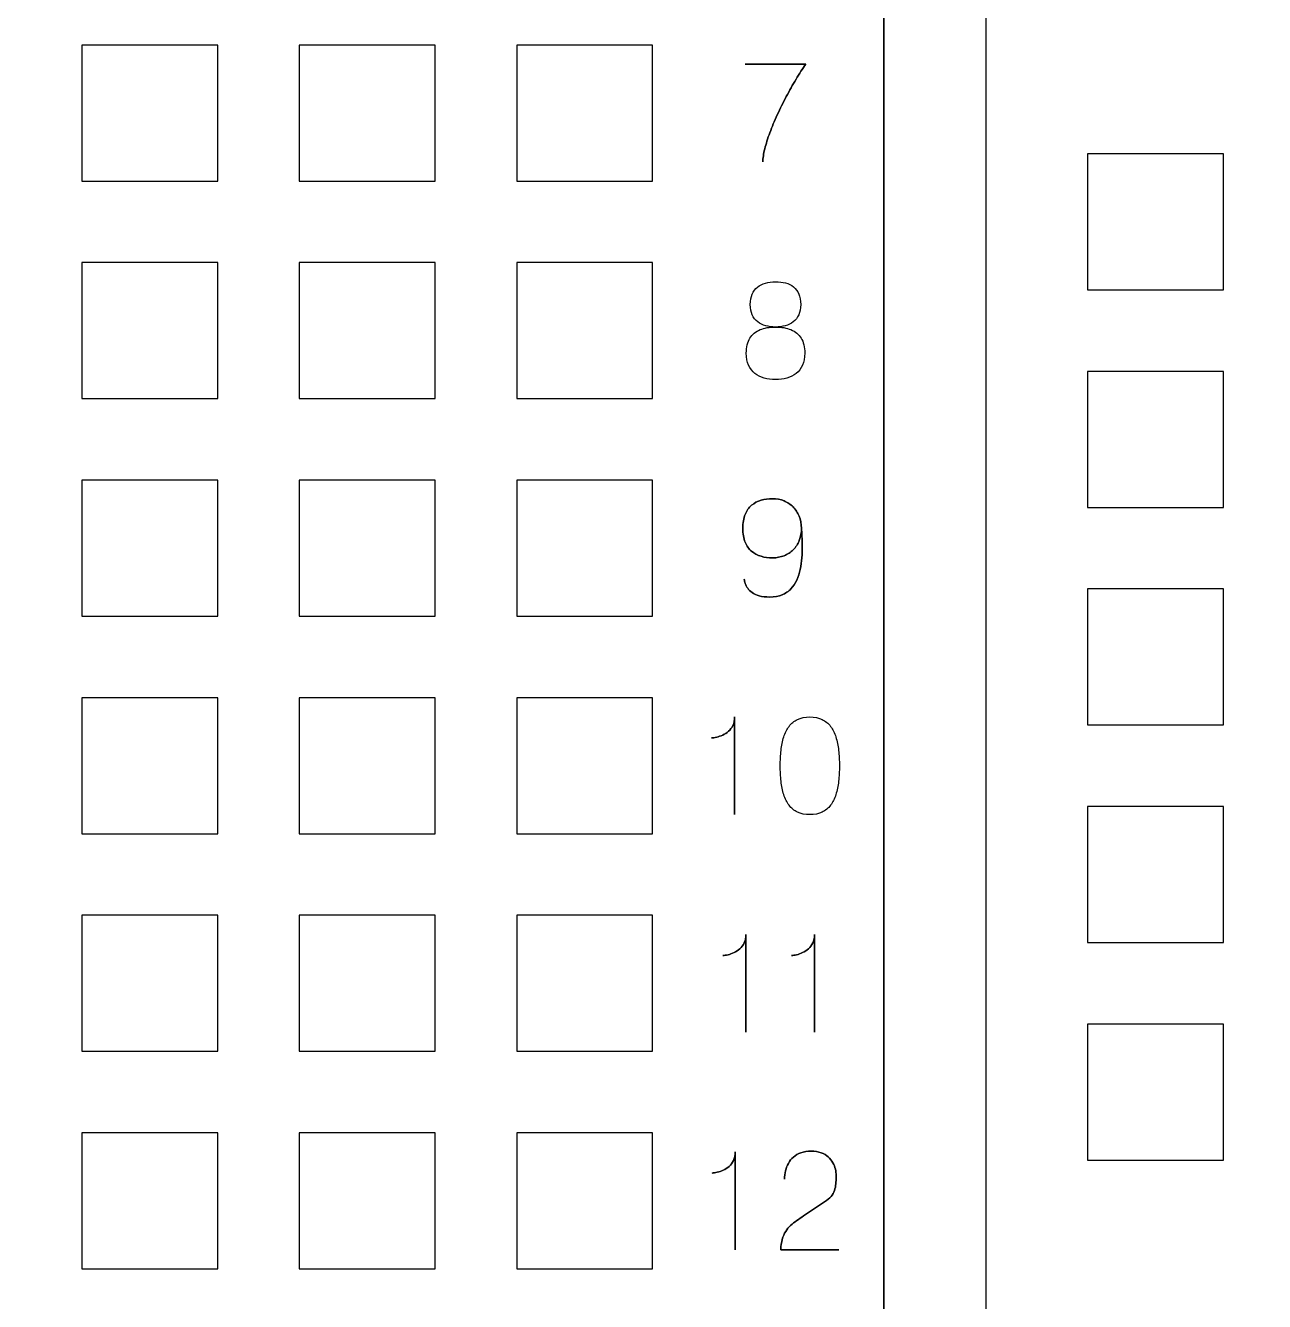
# Model space of a CAD drawing. Extents: x -1020 to 856, y -646 to 1108.
# Drawn here: x 375.44 to 389.91, y 727.91 to 742.81 of the extents above; entities that cross this region are included whole.
import ezdxf

# ---------------------------------------------------------------- set-up
doc = ezdxf.new("R2010")
doc.units = 0
doc.header["$MEASUREMENT"] = 0
doc.layers.add('LAYER_1', color=7, linetype='CONTINUOUS')

msp = doc.modelspace()

# ---------------------------------------------------------------- linework, layer by layer
at = {"layer": 'LAYER_1', "color": 250}
for points, knots in [([(581.5, 670), (581.5, 670), (581.5, 793), (581.5, 793), (581.5, 793), (581.5, 795.761), (579.261, 798), (576.5, 798), (576.5, 798), (576.5, 798), (333.5, 798), (333.5, 798), (333.5, 798), (330.739, 798), (328.5, 795.761), (328.5, 793), (328.5, 793), (328.5, 793), (328.5, 670), (328.5, 670), (328.5, 670), (328.5, 667.239), (330.739, 665), (333.5, 665), (333.5, 665), (333.5, 665), (576.5, 665), (576.5, 665), (576.5, 665), (579.261, 665), (581.5, 667.239), (581.5, 670)], [0, 0, 0, 0, 0.125, 0.125, 0.125, 0.125, 0.25, 0.25, 0.25, 0.25, 0.375, 0.375, 0.375, 0.375, 0.5, 0.5, 0.5, 0.5, 0.625, 0.625, 0.625, 0.625, 0.75, 0.75, 0.75, 0.75, 0.875, 0.875, 0.875, 0.875, 1, 1, 1, 1]), ([(350.5368, 762.11), (350.5368, 762.11), (385.4618, 762.11), (385.4618, 762.11), (385.4618, 762.11), (385.4618, 762.11), (385.4618, 678.29), (385.4618, 678.29), (385.4618, 678.29), (385.4618, 678.29), (350.5368, 678.29), (350.5368, 678.29), (350.5368, 678.29), (350.5368, 678.29), (350.5368, 762.11), (350.5368, 762.11)], [0, 0, 0, 0, 0.25, 0.25, 0.25, 0.25, 0.5, 0.5, 0.5, 0.5, 0.75, 0.75, 0.75, 0.75, 1, 1, 1, 1]), ([(385.4614, 762.11), (385.4614, 762.11), (394.3514, 762.11), (394.3514, 762.11), (394.3514, 762.11), (394.3514, 762.11), (394.3514, 678.29), (394.3514, 678.29), (394.3514, 678.29), (394.3514, 678.29), (385.4614, 678.29), (385.4614, 678.29), (385.4614, 678.29), (385.4614, 678.29), (385.4614, 762.11), (385.4614, 762.11)], [0, 0, 0, 0, 0.25, 0.25, 0.25, 0.25, 0.5, 0.5, 0.5, 0.5, 0.75, 0.75, 0.75, 0.75, 1, 1, 1, 1]), ([(376.0956, 742.5797), (376.0956, 742.5797), (377.6831, 742.5797), (377.6831, 742.5797), (377.6831, 742.5797), (377.6831, 742.5797), (377.6831, 740.9922), (377.6831, 740.9922), (377.6831, 740.9922), (377.6831, 740.9922), (376.0956, 740.9922), (376.0956, 740.9922), (376.0956, 740.9922), (376.0956, 740.9922), (376.0956, 742.5797), (376.0956, 742.5797)], [0, 0, 0, 0, 0.25, 0.25, 0.25, 0.25, 0.5, 0.5, 0.5, 0.5, 0.75, 0.75, 0.75, 0.75, 1, 1, 1, 1]), ([(378.6356, 742.5797), (378.6356, 742.5797), (380.2231, 742.5797), (380.2231, 742.5797), (380.2231, 742.5797), (380.2231, 742.5797), (380.2231, 740.9922), (380.2231, 740.9922), (380.2231, 740.9922), (380.2231, 740.9922), (378.6356, 740.9922), (378.6356, 740.9922), (378.6356, 740.9922), (378.6356, 740.9922), (378.6356, 742.5797), (378.6356, 742.5797)], [0, 0, 0, 0, 0.25, 0.25, 0.25, 0.25, 0.5, 0.5, 0.5, 0.5, 0.75, 0.75, 0.75, 0.75, 1, 1, 1, 1]), ([(381.1756, 742.5797), (381.1756, 742.5797), (382.7631, 742.5797), (382.7631, 742.5797), (382.7631, 742.5797), (382.7631, 742.5797), (382.7631, 740.9922), (382.7631, 740.9922), (382.7631, 740.9922), (382.7631, 740.9922), (381.1756, 740.9922), (381.1756, 740.9922), (381.1756, 740.9922), (381.1756, 740.9922), (381.1756, 742.5797), (381.1756, 742.5797)], [0, 0, 0, 0, 0.25, 0.25, 0.25, 0.25, 0.5, 0.5, 0.5, 0.5, 0.75, 0.75, 0.75, 0.75, 1, 1, 1, 1]), ([(384.0495, 741.2146), (384.0503, 741.2587), (384.058, 741.3097), (384.0725, 741.3678), (384.0725, 741.3678), (384.087, 741.4261), (384.1068, 741.489), (384.1319, 741.5563), (384.1319, 741.5563), (384.157, 741.6237), (384.1861, 741.6929), (384.2188, 741.7645), (384.2188, 741.7645), (384.2513, 741.836), (384.2864, 741.9068), (384.3237, 741.9773), (384.3237, 741.9773), (384.3609, 742.0478), (384.3989, 742.1154), (384.4378, 742.1801), (384.4378, 742.1801), (384.4765, 742.2446), (384.5145, 742.3035), (384.5518, 742.3571), (384.5518, 742.3571), (384.5518, 742.3571), (383.8436, 742.3571), (383.8436, 742.3571), (383.8436, 742.3571), (383.8436, 742.3571), (384.5518, 742.3571), (384.5518, 742.3571), (384.5518, 742.3571), (384.5145, 742.3035), (384.4765, 742.2446), (384.4378, 742.1801), (384.4378, 742.1801), (384.3989, 742.1154), (384.3609, 742.0478), (384.3237, 741.9773), (384.3237, 741.9773), (384.2864, 741.9068), (384.2513, 741.836), (384.2188, 741.7645), (384.2188, 741.7645), (384.1861, 741.6929), (384.157, 741.6237), (384.1319, 741.5563), (384.1319, 741.5563), (384.1068, 741.489), (384.087, 741.4261), (384.0725, 741.3678), (384.0725, 741.3678), (384.058, 741.3097), (384.0503, 741.2587), (384.0495, 741.2146)], [0, 0, 0, 0, 0.0714286, 0.0714286, 0.0714286, 0.0714286, 0.1428571, 0.1428571, 0.1428571, 0.1428571, 0.2142857, 0.2142857, 0.2142857, 0.2142857, 0.2857143, 0.2857143, 0.2857143, 0.2857143, 0.3571429, 0.3571429, 0.3571429, 0.3571429, 0.4285714, 0.4285714, 0.4285714, 0.4285714, 0.5, 0.5, 0.5, 0.5, 0.5714286, 0.5714286, 0.5714286, 0.5714286, 0.6428571, 0.6428571, 0.6428571, 0.6428571, 0.7142857, 0.7142857, 0.7142857, 0.7142857, 0.7857143, 0.7857143, 0.7857143, 0.7857143, 0.8571429, 0.8571429, 0.8571429, 0.8571429, 0.9285714, 0.9285714, 0.9285714, 0.9285714, 1, 1, 1, 1]), ([(387.8427, 741.3097), (387.8427, 741.3097), (389.4302, 741.3097), (389.4302, 741.3097), (389.4302, 741.3097), (389.4302, 741.3097), (389.4302, 739.7222), (389.4302, 739.7222), (389.4302, 739.7222), (389.4302, 739.7222), (387.8427, 739.7222), (387.8427, 739.7222), (387.8427, 739.7222), (387.8427, 739.7222), (387.8427, 741.3097), (387.8427, 741.3097)], [0, 0, 0, 0, 0.25, 0.25, 0.25, 0.25, 0.5, 0.5, 0.5, 0.5, 0.75, 0.75, 0.75, 0.75, 1, 1, 1, 1]), ([(376.0956, 740.0397), (376.0956, 740.0397), (377.6831, 740.0397), (377.6831, 740.0397), (377.6831, 740.0397), (377.6831, 740.0397), (377.6831, 738.4522), (377.6831, 738.4522), (377.6831, 738.4522), (377.6831, 738.4522), (376.0956, 738.4522), (376.0956, 738.4522), (376.0956, 738.4522), (376.0956, 738.4522), (376.0956, 740.0397), (376.0956, 740.0397)], [0, 0, 0, 0, 0.25, 0.25, 0.25, 0.25, 0.5, 0.5, 0.5, 0.5, 0.75, 0.75, 0.75, 0.75, 1, 1, 1, 1]), ([(378.6356, 740.0397), (378.6356, 740.0397), (380.2231, 740.0397), (380.2231, 740.0397), (380.2231, 740.0397), (380.2231, 740.0397), (380.2231, 738.4522), (380.2231, 738.4522), (380.2231, 738.4522), (380.2231, 738.4522), (378.6356, 738.4522), (378.6356, 738.4522), (378.6356, 738.4522), (378.6356, 738.4522), (378.6356, 740.0397), (378.6356, 740.0397)], [0, 0, 0, 0, 0.25, 0.25, 0.25, 0.25, 0.5, 0.5, 0.5, 0.5, 0.75, 0.75, 0.75, 0.75, 1, 1, 1, 1]), ([(381.1756, 740.0397), (381.1756, 740.0397), (382.7631, 740.0397), (382.7631, 740.0397), (382.7631, 740.0397), (382.7631, 740.0397), (382.7631, 738.4522), (382.7631, 738.4522), (382.7631, 738.4522), (382.7631, 738.4522), (381.1756, 738.4522), (381.1756, 738.4522), (381.1756, 738.4522), (381.1756, 738.4522), (381.1756, 740.0397), (381.1756, 740.0397)], [0, 0, 0, 0, 0.25, 0.25, 0.25, 0.25, 0.5, 0.5, 0.5, 0.5, 0.75, 0.75, 0.75, 0.75, 1, 1, 1, 1]), ([(384.1977, 739.2878), (384.2384, 739.2878), (384.2764, 739.2926), (384.3121, 739.3021), (384.3121, 739.3021), (384.3475, 739.3119), (384.3786, 739.3272), (384.4058, 739.3481), (384.4058, 739.3481), (384.4328, 739.3689), (384.4539, 739.3961), (384.4691, 739.4297), (384.4691, 739.4297), (384.4844, 739.4629), (384.4921, 739.5033), (384.4924, 739.5509), (384.4924, 739.5509), (384.4921, 739.5984), (384.4847, 739.6391), (384.4702, 739.6729), (384.4702, 739.6729), (384.4558, 739.7067), (384.4352, 739.7344), (384.4087, 739.7558), (384.4087, 739.7558), (384.3823, 739.777), (384.3512, 739.7925), (384.3153, 739.8023), (384.3153, 739.8023), (384.2796, 739.8121), (384.2402, 739.8163), (384.1977, 739.8155), (384.1977, 739.8155), (384.1552, 739.815), (384.1159, 739.8094), (384.0802, 739.7997), (384.0802, 739.7997), (384.0443, 739.7896), (384.0131, 739.7743), (383.9867, 739.7534), (383.9867, 739.7534), (383.9603, 739.7326), (383.9398, 739.7054), (383.9253, 739.6721), (383.9253, 739.6721), (383.9107, 739.6386), (383.9034, 739.5984), (383.9031, 739.5509), (383.9031, 739.5509), (383.9034, 739.5033), (383.911, 739.4629), (383.9263, 739.4297), (383.9263, 739.4297), (383.9416, 739.3961), (383.9627, 739.3689), (383.9899, 739.3481), (383.9899, 739.3481), (384.0168, 739.3272), (384.048, 739.3119), (384.0834, 739.3021), (384.0834, 739.3021), (384.119, 739.2926), (384.1571, 739.2878), (384.1977, 739.2878)], [0, 0, 0, 0, 0.0625, 0.0625, 0.0625, 0.0625, 0.125, 0.125, 0.125, 0.125, 0.1875, 0.1875, 0.1875, 0.1875, 0.25, 0.25, 0.25, 0.25, 0.3125, 0.3125, 0.3125, 0.3125, 0.375, 0.375, 0.375, 0.375, 0.4375, 0.4375, 0.4375, 0.4375, 0.5, 0.5, 0.5, 0.5, 0.5625, 0.5625, 0.5625, 0.5625, 0.625, 0.625, 0.625, 0.625, 0.6875, 0.6875, 0.6875, 0.6875, 0.75, 0.75, 0.75, 0.75, 0.8125, 0.8125, 0.8125, 0.8125, 0.875, 0.875, 0.875, 0.875, 0.9375, 0.9375, 0.9375, 0.9375, 1, 1, 1, 1]), ([(384.1977, 739.2878), (384.2384, 739.2878), (384.2764, 739.2926), (384.3121, 739.3021), (384.3121, 739.3021), (384.3475, 739.3119), (384.3786, 739.3272), (384.4058, 739.3481), (384.4058, 739.3481), (384.4328, 739.3689), (384.4539, 739.3961), (384.4691, 739.4297), (384.4691, 739.4297), (384.4844, 739.4629), (384.4921, 739.5033), (384.4924, 739.5509), (384.4924, 739.5509), (384.4921, 739.5984), (384.4847, 739.6391), (384.4702, 739.6729), (384.4702, 739.6729), (384.4558, 739.7067), (384.4352, 739.7344), (384.4087, 739.7558), (384.4087, 739.7558), (384.3823, 739.777), (384.3512, 739.7925), (384.3153, 739.8023), (384.3153, 739.8023), (384.2796, 739.8121), (384.2402, 739.8163), (384.1977, 739.8155), (384.1977, 739.8155), (384.1552, 739.815), (384.1159, 739.8094), (384.0802, 739.7997), (384.0802, 739.7997), (384.0443, 739.7896), (384.0131, 739.7743), (383.9867, 739.7534), (383.9867, 739.7534), (383.9603, 739.7326), (383.9398, 739.7054), (383.9253, 739.6721), (383.9253, 739.6721), (383.9107, 739.6386), (383.9034, 739.5984), (383.9031, 739.5509), (383.9031, 739.5509), (383.9034, 739.5033), (383.911, 739.4629), (383.9263, 739.4297), (383.9263, 739.4297), (383.9416, 739.3961), (383.9627, 739.3689), (383.9899, 739.3481), (383.9899, 739.3481), (384.0168, 739.3272), (384.048, 739.3119), (384.0834, 739.3021), (384.0834, 739.3021), (384.119, 739.2926), (384.1571, 739.2878), (384.1977, 739.2878)], [0, 0, 0, 0, 0.0625, 0.0625, 0.0625, 0.0625, 0.125, 0.125, 0.125, 0.125, 0.1875, 0.1875, 0.1875, 0.1875, 0.25, 0.25, 0.25, 0.25, 0.3125, 0.3125, 0.3125, 0.3125, 0.375, 0.375, 0.375, 0.375, 0.4375, 0.4375, 0.4375, 0.4375, 0.5, 0.5, 0.5, 0.5, 0.5625, 0.5625, 0.5625, 0.5625, 0.625, 0.625, 0.625, 0.625, 0.6875, 0.6875, 0.6875, 0.6875, 0.75, 0.75, 0.75, 0.75, 0.8125, 0.8125, 0.8125, 0.8125, 0.875, 0.875, 0.875, 0.875, 0.9375, 0.9375, 0.9375, 0.9375, 1, 1, 1, 1]), ([(384.1977, 738.6746), (384.2453, 738.6746), (384.2896, 738.6801), (384.3308, 738.6918), (384.3308, 738.6918), (384.372, 738.7034), (384.4082, 738.7216), (384.4396, 738.7464), (384.4396, 738.7464), (384.4707, 738.771), (384.4953, 738.8027), (384.513, 738.8418), (384.513, 738.8418), (384.5307, 738.8806), (384.5396, 738.9273), (384.5399, 738.982), (384.5399, 738.982), (384.5394, 739.0546), (384.5251, 739.1135), (384.4969, 739.1584), (384.4969, 739.1584), (384.4686, 739.2036), (384.4291, 739.2363), (384.3781, 739.2572), (384.3781, 739.2572), (384.3269, 739.2778), (384.2669, 739.2881), (384.1977, 739.2878), (384.1977, 739.2878), (384.1288, 739.2881), (384.0686, 739.2778), (384.0179, 739.2572), (384.0179, 739.2572), (383.9669, 739.2363), (383.9277, 739.2036), (383.8997, 739.1584), (383.8997, 739.1584), (383.8717, 739.1135), (383.8574, 739.0546), (383.8571, 738.982), (383.8571, 738.982), (383.8574, 738.9273), (383.8664, 738.8806), (383.8841, 738.8418), (383.8841, 738.8418), (383.9018, 738.8027), (383.9261, 738.771), (383.9574, 738.7464), (383.9574, 738.7464), (383.9886, 738.7216), (384.0245, 738.7034), (384.0657, 738.6918), (384.0657, 738.6918), (384.1066, 738.6801), (384.1507, 738.6746), (384.1977, 738.6746)], [0, 0, 0, 0, 0.0714286, 0.0714286, 0.0714286, 0.0714286, 0.1428571, 0.1428571, 0.1428571, 0.1428571, 0.2142857, 0.2142857, 0.2142857, 0.2142857, 0.2857143, 0.2857143, 0.2857143, 0.2857143, 0.3571429, 0.3571429, 0.3571429, 0.3571429, 0.4285714, 0.4285714, 0.4285714, 0.4285714, 0.5, 0.5, 0.5, 0.5, 0.5714286, 0.5714286, 0.5714286, 0.5714286, 0.6428571, 0.6428571, 0.6428571, 0.6428571, 0.7142857, 0.7142857, 0.7142857, 0.7142857, 0.7857143, 0.7857143, 0.7857143, 0.7857143, 0.8571429, 0.8571429, 0.8571429, 0.8571429, 0.9285714, 0.9285714, 0.9285714, 0.9285714, 1, 1, 1, 1]), ([(384.1977, 738.6746), (384.2453, 738.6746), (384.2896, 738.6801), (384.3308, 738.6918), (384.3308, 738.6918), (384.372, 738.7034), (384.4082, 738.7216), (384.4396, 738.7464), (384.4396, 738.7464), (384.4707, 738.771), (384.4953, 738.8027), (384.513, 738.8418), (384.513, 738.8418), (384.5307, 738.8806), (384.5396, 738.9273), (384.5399, 738.982), (384.5399, 738.982), (384.5394, 739.0546), (384.5251, 739.1135), (384.4969, 739.1584), (384.4969, 739.1584), (384.4686, 739.2036), (384.4291, 739.2363), (384.3781, 739.2572), (384.3781, 739.2572), (384.3269, 739.2778), (384.2669, 739.2881), (384.1977, 739.2878), (384.1977, 739.2878), (384.1288, 739.2881), (384.0686, 739.2778), (384.0179, 739.2572), (384.0179, 739.2572), (383.9669, 739.2363), (383.9277, 739.2036), (383.8997, 739.1584), (383.8997, 739.1584), (383.8717, 739.1135), (383.8574, 739.0546), (383.8571, 738.982), (383.8571, 738.982), (383.8574, 738.9273), (383.8664, 738.8806), (383.8841, 738.8418), (383.8841, 738.8418), (383.9018, 738.8027), (383.9261, 738.771), (383.9574, 738.7464), (383.9574, 738.7464), (383.9886, 738.7216), (384.0245, 738.7034), (384.0657, 738.6918), (384.0657, 738.6918), (384.1066, 738.6801), (384.1507, 738.6746), (384.1977, 738.6746)], [0, 0, 0, 0, 0.0714286, 0.0714286, 0.0714286, 0.0714286, 0.1428571, 0.1428571, 0.1428571, 0.1428571, 0.2142857, 0.2142857, 0.2142857, 0.2142857, 0.2857143, 0.2857143, 0.2857143, 0.2857143, 0.3571429, 0.3571429, 0.3571429, 0.3571429, 0.4285714, 0.4285714, 0.4285714, 0.4285714, 0.5, 0.5, 0.5, 0.5, 0.5714286, 0.5714286, 0.5714286, 0.5714286, 0.6428571, 0.6428571, 0.6428571, 0.6428571, 0.7142857, 0.7142857, 0.7142857, 0.7142857, 0.7857143, 0.7857143, 0.7857143, 0.7857143, 0.8571429, 0.8571429, 0.8571429, 0.8571429, 0.9285714, 0.9285714, 0.9285714, 0.9285714, 1, 1, 1, 1]), ([(387.8427, 738.7697), (387.8427, 738.7697), (389.4302, 738.7697), (389.4302, 738.7697), (389.4302, 738.7697), (389.4302, 738.7697), (389.4302, 737.1822), (389.4302, 737.1822), (389.4302, 737.1822), (389.4302, 737.1822), (387.8427, 737.1822), (387.8427, 737.1822), (387.8427, 737.1822), (387.8427, 737.1822), (387.8427, 738.7697), (387.8427, 738.7697)], [0, 0, 0, 0, 0.25, 0.25, 0.25, 0.25, 0.5, 0.5, 0.5, 0.5, 0.75, 0.75, 0.75, 0.75, 1, 1, 1, 1]), ([(376.0956, 737.4997), (376.0956, 737.4997), (377.6831, 737.4997), (377.6831, 737.4997), (377.6831, 737.4997), (377.6831, 737.4997), (377.6831, 735.9122), (377.6831, 735.9122), (377.6831, 735.9122), (377.6831, 735.9122), (376.0956, 735.9122), (376.0956, 735.9122), (376.0956, 735.9122), (376.0956, 735.9122), (376.0956, 737.4997), (376.0956, 737.4997)], [0, 0, 0, 0, 0.25, 0.25, 0.25, 0.25, 0.5, 0.5, 0.5, 0.5, 0.75, 0.75, 0.75, 0.75, 1, 1, 1, 1]), ([(378.6356, 737.4997), (378.6356, 737.4997), (380.2231, 737.4997), (380.2231, 737.4997), (380.2231, 737.4997), (380.2231, 737.4997), (380.2231, 735.9122), (380.2231, 735.9122), (380.2231, 735.9122), (380.2231, 735.9122), (378.6356, 735.9122), (378.6356, 735.9122), (378.6356, 735.9122), (378.6356, 735.9122), (378.6356, 737.4997), (378.6356, 737.4997)], [0, 0, 0, 0, 0.25, 0.25, 0.25, 0.25, 0.5, 0.5, 0.5, 0.5, 0.75, 0.75, 0.75, 0.75, 1, 1, 1, 1]), ([(381.1756, 737.4997), (381.1756, 737.4997), (382.7631, 737.4997), (382.7631, 737.4997), (382.7631, 737.4997), (382.7631, 737.4997), (382.7631, 735.9122), (382.7631, 735.9122), (382.7631, 735.9122), (382.7631, 735.9122), (381.1756, 735.9122), (381.1756, 735.9122), (381.1756, 735.9122), (381.1756, 735.9122), (381.1756, 737.4997), (381.1756, 737.4997)], [0, 0, 0, 0, 0.25, 0.25, 0.25, 0.25, 0.5, 0.5, 0.5, 0.5, 0.75, 0.75, 0.75, 0.75, 1, 1, 1, 1]), ([(384.5019, 736.938), (384.5016, 736.886), (384.4929, 736.8387), (384.476, 736.7964), (384.476, 736.7964), (384.4591, 736.7542), (384.4356, 736.7177), (384.405, 736.6874), (384.405, 736.6874), (384.3747, 736.657), (384.339, 736.6337), (384.2981, 736.6174), (384.2981, 736.6174), (384.2571, 736.601), (384.2125, 736.5928), (384.1644, 736.5925), (384.1644, 736.5925), (384.1161, 736.5923), (384.071, 736.5984), (384.029, 736.6105), (384.029, 736.6105), (383.987, 736.6227), (383.9503, 736.6422), (383.9183, 736.6691), (383.9183, 736.6691), (383.8865, 736.6958), (383.8614, 736.7315), (383.8434, 736.7758), (383.8434, 736.7758), (383.8254, 736.8199), (383.8162, 736.8741), (383.8159, 736.938), (383.8159, 736.938), (383.8162, 737.0016), (383.8254, 737.0555), (383.8434, 737.0996), (383.8434, 737.0996), (383.8614, 737.1437), (383.8865, 737.1794), (383.9183, 737.2063), (383.9183, 737.2063), (383.9503, 737.2335), (383.987, 737.2531), (384.029, 737.2652), (384.029, 737.2652), (384.071, 737.2776), (384.1161, 737.2837), (384.1644, 737.2834), (384.1644, 737.2834), (384.2125, 737.2832), (384.2569, 737.275), (384.2973, 737.2583), (384.2973, 737.2583), (384.3374, 737.242), (384.3728, 737.2185), (384.4027, 737.1881), (384.4027, 737.1881), (384.4327, 737.1575), (384.4562, 737.121), (384.4733, 737.0788), (384.4733, 737.0788), (384.4905, 737.0368), (384.5, 736.9898), (384.5019, 736.938), (384.5019, 736.938), (384.5029, 736.9118), (384.5045, 736.8804), (384.5064, 736.844), (384.5064, 736.844), (384.5085, 736.8073), (384.5095, 736.7676), (384.5098, 736.7249), (384.5098, 736.7249), (384.5103, 736.6821), (384.5087, 736.638), (384.5056, 736.5925), (384.5056, 736.5925), (384.5021, 736.5471), (384.4958, 736.5025), (384.4866, 736.4584), (384.4866, 736.4584), (384.477, 736.4143), (384.4636, 736.3728), (384.4461, 736.334), (384.4461, 736.334), (384.4287, 736.2952), (384.4061, 736.2608), (384.3781, 736.231), (384.3781, 736.231), (384.3501, 736.2012), (384.3158, 736.1776), (384.2754, 736.1605), (384.2754, 736.1605), (384.2347, 736.1436), (384.1866, 736.1349), (384.1312, 736.1346), (384.1312, 736.1346), (384.0831, 736.1349), (384.0424, 736.1396), (384.0086, 736.1491), (384.0086, 736.1491), (383.9748, 736.1584), (383.9471, 736.1708), (383.9249, 736.1864), (383.9249, 736.1864), (383.903, 736.2019), (383.8857, 736.2191), (383.873, 736.2376), (383.873, 736.2376), (383.8603, 736.2564), (383.8508, 736.2748), (383.845, 736.2936), (383.845, 736.2936), (383.8389, 736.3123), (383.835, 736.3295), (383.8334, 736.3454), (383.8334, 736.3454), (383.835, 736.3295), (383.8389, 736.3123), (383.845, 736.2936), (383.845, 736.2936), (383.8508, 736.2748), (383.8603, 736.2564), (383.873, 736.2376), (383.873, 736.2376), (383.8857, 736.2191), (383.903, 736.2019), (383.9249, 736.1864), (383.9249, 736.1864), (383.9471, 736.1708), (383.9748, 736.1584), (384.0086, 736.1491), (384.0086, 736.1491), (384.0424, 736.1396), (384.0831, 736.1349), (384.1312, 736.1346), (384.1312, 736.1346), (384.1866, 736.1349), (384.2347, 736.1436), (384.2754, 736.1605), (384.2754, 736.1605), (384.3158, 736.1776), (384.3501, 736.2012), (384.3781, 736.231), (384.3781, 736.231), (384.4061, 736.2608), (384.4287, 736.2952), (384.4461, 736.334), (384.4461, 736.334), (384.4636, 736.3728), (384.477, 736.4143), (384.4866, 736.4584), (384.4866, 736.4584), (384.4958, 736.5025), (384.5021, 736.5471), (384.5056, 736.5925), (384.5056, 736.5925), (384.5087, 736.638), (384.5103, 736.6821), (384.5098, 736.7249), (384.5098, 736.7249), (384.5095, 736.7676), (384.5085, 736.8073), (384.5064, 736.844), (384.5064, 736.844), (384.5045, 736.8804), (384.5029, 736.9118), (384.5019, 736.938), (384.5019, 736.938), (384.5, 736.9898), (384.4905, 737.0368), (384.4733, 737.0788), (384.4733, 737.0788), (384.4562, 737.121), (384.4327, 737.1575), (384.4027, 737.1881), (384.4027, 737.1881), (384.3728, 737.2185), (384.3374, 737.242), (384.2973, 737.2583), (384.2973, 737.2583), (384.2569, 737.275), (384.2125, 737.2832), (384.1644, 737.2834), (384.1644, 737.2834), (384.1161, 737.2837), (384.071, 737.2776), (384.029, 737.2652), (384.029, 737.2652), (383.987, 737.2531), (383.9503, 737.2335), (383.9183, 737.2063), (383.9183, 737.2063), (383.8865, 737.1794), (383.8614, 737.1437), (383.8434, 737.0996), (383.8434, 737.0996), (383.8254, 737.0555), (383.8162, 737.0016), (383.8159, 736.938), (383.8159, 736.938), (383.8162, 736.8741), (383.8254, 736.8199), (383.8434, 736.7758), (383.8434, 736.7758), (383.8614, 736.7315), (383.8865, 736.6958), (383.9183, 736.6691), (383.9183, 736.6691), (383.9503, 736.6422), (383.987, 736.6227), (384.029, 736.6105), (384.029, 736.6105), (384.071, 736.5984), (384.1161, 736.5923), (384.1644, 736.5925), (384.1644, 736.5925), (384.2125, 736.5928), (384.2571, 736.601), (384.2981, 736.6174), (384.2981, 736.6174), (384.339, 736.6337), (384.3747, 736.657), (384.405, 736.6874), (384.405, 736.6874), (384.4356, 736.7177), (384.4591, 736.7542), (384.476, 736.7964), (384.476, 736.7964), (384.4929, 736.8387), (384.5016, 736.886), (384.5019, 736.938)], [0, 0, 0, 0, 0.0172414, 0.0172414, 0.0172414, 0.0172414, 0.0344828, 0.0344828, 0.0344828, 0.0344828, 0.0517241, 0.0517241, 0.0517241, 0.0517241, 0.0689655, 0.0689655, 0.0689655, 0.0689655, 0.0862069, 0.0862069, 0.0862069, 0.0862069, 0.1034483, 0.1034483, 0.1034483, 0.1034483, 0.1206897, 0.1206897, 0.1206897, 0.1206897, 0.137931, 0.137931, 0.137931, 0.137931, 0.1551724, 0.1551724, 0.1551724, 0.1551724, 0.1724138, 0.1724138, 0.1724138, 0.1724138, 0.1896552, 0.1896552, 0.1896552, 0.1896552, 0.2068966, 0.2068966, 0.2068966, 0.2068966, 0.2241379, 0.2241379, 0.2241379, 0.2241379, 0.2413793, 0.2413793, 0.2413793, 0.2413793, 0.2586207, 0.2586207, 0.2586207, 0.2586207, 0.2758621, 0.2758621, 0.2758621, 0.2758621, 0.2931034, 0.2931034, 0.2931034, 0.2931034, 0.3103448, 0.3103448, 0.3103448, 0.3103448, 0.3275862, 0.3275862, 0.3275862, 0.3275862, 0.3448276, 0.3448276, 0.3448276, 0.3448276, 0.362069, 0.362069, 0.362069, 0.362069, 0.3793103, 0.3793103, 0.3793103, 0.3793103, 0.3965517, 0.3965517, 0.3965517, 0.3965517, 0.4137931, 0.4137931, 0.4137931, 0.4137931, 0.4310345, 0.4310345, 0.4310345, 0.4310345, 0.4482759, 0.4482759, 0.4482759, 0.4482759, 0.4655172, 0.4655172, 0.4655172, 0.4655172, 0.4827586, 0.4827586, 0.4827586, 0.4827586, 0.5, 0.5, 0.5, 0.5, 0.5172414, 0.5172414, 0.5172414, 0.5172414, 0.5344828, 0.5344828, 0.5344828, 0.5344828, 0.5517241, 0.5517241, 0.5517241, 0.5517241, 0.5689655, 0.5689655, 0.5689655, 0.5689655, 0.5862069, 0.5862069, 0.5862069, 0.5862069, 0.6034483, 0.6034483, 0.6034483, 0.6034483, 0.6206897, 0.6206897, 0.6206897, 0.6206897, 0.637931, 0.637931, 0.637931, 0.637931, 0.6551724, 0.6551724, 0.6551724, 0.6551724, 0.6724138, 0.6724138, 0.6724138, 0.6724138, 0.6896552, 0.6896552, 0.6896552, 0.6896552, 0.7068966, 0.7068966, 0.7068966, 0.7068966, 0.7241379, 0.7241379, 0.7241379, 0.7241379, 0.7413793, 0.7413793, 0.7413793, 0.7413793, 0.7586207, 0.7586207, 0.7586207, 0.7586207, 0.7758621, 0.7758621, 0.7758621, 0.7758621, 0.7931034, 0.7931034, 0.7931034, 0.7931034, 0.8103448, 0.8103448, 0.8103448, 0.8103448, 0.8275862, 0.8275862, 0.8275862, 0.8275862, 0.8448276, 0.8448276, 0.8448276, 0.8448276, 0.862069, 0.862069, 0.862069, 0.862069, 0.8793103, 0.8793103, 0.8793103, 0.8793103, 0.8965517, 0.8965517, 0.8965517, 0.8965517, 0.9137931, 0.9137931, 0.9137931, 0.9137931, 0.9310345, 0.9310345, 0.9310345, 0.9310345, 0.9482759, 0.9482759, 0.9482759, 0.9482759, 0.9655172, 0.9655172, 0.9655172, 0.9655172, 0.9827586, 0.9827586, 0.9827586, 0.9827586, 1, 1, 1, 1]), ([(387.8427, 736.2297), (387.8427, 736.2297), (389.4302, 736.2297), (389.4302, 736.2297), (389.4302, 736.2297), (389.4302, 736.2297), (389.4302, 734.6422), (389.4302, 734.6422), (389.4302, 734.6422), (389.4302, 734.6422), (387.8427, 734.6422), (387.8427, 734.6422), (387.8427, 734.6422), (387.8427, 734.6422), (387.8427, 736.2297), (387.8427, 736.2297)], [0, 0, 0, 0, 0.25, 0.25, 0.25, 0.25, 0.5, 0.5, 0.5, 0.5, 0.75, 0.75, 0.75, 0.75, 1, 1, 1, 1]), ([(376.0956, 734.9597), (376.0956, 734.9597), (377.6831, 734.9597), (377.6831, 734.9597), (377.6831, 734.9597), (377.6831, 734.9597), (377.6831, 733.3722), (377.6831, 733.3722), (377.6831, 733.3722), (377.6831, 733.3722), (376.0956, 733.3722), (376.0956, 733.3722), (376.0956, 733.3722), (376.0956, 733.3722), (376.0956, 734.9597), (376.0956, 734.9597)], [0, 0, 0, 0, 0.25, 0.25, 0.25, 0.25, 0.5, 0.5, 0.5, 0.5, 0.75, 0.75, 0.75, 0.75, 1, 1, 1, 1]), ([(378.6356, 734.9597), (378.6356, 734.9597), (380.2231, 734.9597), (380.2231, 734.9597), (380.2231, 734.9597), (380.2231, 734.9597), (380.2231, 733.3722), (380.2231, 733.3722), (380.2231, 733.3722), (380.2231, 733.3722), (378.6356, 733.3722), (378.6356, 733.3722), (378.6356, 733.3722), (378.6356, 733.3722), (378.6356, 734.9597), (378.6356, 734.9597)], [0, 0, 0, 0, 0.25, 0.25, 0.25, 0.25, 0.5, 0.5, 0.5, 0.5, 0.75, 0.75, 0.75, 0.75, 1, 1, 1, 1]), ([(381.1756, 734.9597), (381.1756, 734.9597), (382.7631, 734.9597), (382.7631, 734.9597), (382.7631, 734.9597), (382.7631, 734.9597), (382.7631, 733.3722), (382.7631, 733.3722), (382.7631, 733.3722), (382.7631, 733.3722), (381.1756, 733.3722), (381.1756, 733.3722), (381.1756, 733.3722), (381.1756, 733.3722), (381.1756, 734.9597), (381.1756, 734.9597)], [0, 0, 0, 0, 0.25, 0.25, 0.25, 0.25, 0.5, 0.5, 0.5, 0.5, 0.75, 0.75, 0.75, 0.75, 1, 1, 1, 1]), ([(383.7209, 733.5946), (383.7209, 733.5946), (383.7209, 734.7371), (383.7209, 734.7371), (383.7209, 734.7371), (383.7207, 734.6983), (383.7138, 734.665), (383.7006, 734.6373), (383.7006, 734.6373), (383.6876, 734.6093), (383.6705, 734.5863), (383.6493, 734.5678), (383.6493, 734.5678), (383.6282, 734.5493), (383.6055, 734.5345), (383.5812, 734.5234), (383.5812, 734.5234), (383.5569, 734.5126), (383.5335, 734.5044), (383.5108, 734.4994), (383.5108, 734.4994), (383.4878, 734.4941), (383.4683, 734.491), (383.4516, 734.4899), (383.4516, 734.4899), (383.4683, 734.491), (383.4878, 734.4941), (383.5108, 734.4994), (383.5108, 734.4994), (383.5335, 734.5044), (383.5569, 734.5126), (383.5812, 734.5234), (383.5812, 734.5234), (383.6055, 734.5345), (383.6282, 734.5493), (383.6493, 734.5678), (383.6493, 734.5678), (383.6705, 734.5863), (383.6876, 734.6093), (383.7006, 734.6373), (383.7006, 734.6373), (383.7138, 734.665), (383.7207, 734.6983), (383.7209, 734.7371), (383.7209, 734.7371), (383.7209, 734.7371), (383.7209, 733.5946), (383.7209, 733.5946)], [0, 0, 0, 0, 0.0833333, 0.0833333, 0.0833333, 0.0833333, 0.1666667, 0.1666667, 0.1666667, 0.1666667, 0.25, 0.25, 0.25, 0.25, 0.3333333, 0.3333333, 0.3333333, 0.3333333, 0.4166667, 0.4166667, 0.4166667, 0.4166667, 0.5, 0.5, 0.5, 0.5, 0.5833333, 0.5833333, 0.5833333, 0.5833333, 0.6666667, 0.6666667, 0.6666667, 0.6666667, 0.75, 0.75, 0.75, 0.75, 0.8333333, 0.8333333, 0.8333333, 0.8333333, 0.9166667, 0.9166667, 0.9166667, 0.9166667, 1, 1, 1, 1]), ([(384.5986, 733.5946), (384.654, 733.5949), (384.7018, 733.6046), (384.7417, 733.6237), (384.7417, 733.6237), (384.7813, 733.6427), (384.8143, 733.6699), (384.8408, 733.7045), (384.8408, 733.7045), (384.8668, 733.7393), (384.8874, 733.7805), (384.9027, 733.8281), (384.9027, 733.8281), (384.9178, 733.8756), (384.9286, 733.9276), (384.9347, 733.9847), (384.9347, 733.9847), (384.941, 734.0417), (384.9442, 734.1017), (384.9439, 734.1651), (384.9439, 734.1651), (384.9442, 734.2282), (384.941, 734.2881), (384.9347, 734.3449), (384.9347, 734.3449), (384.9286, 734.4017), (384.9178, 734.454), (384.9027, 734.5015), (384.9027, 734.5015), (384.8874, 734.5488), (384.8668, 734.59), (384.8408, 734.6251), (384.8408, 734.6251), (384.8143, 734.66), (384.7813, 734.6872), (384.7417, 734.7062), (384.7417, 734.7062), (384.7018, 734.7255), (384.654, 734.7352), (384.5986, 734.7355), (384.5986, 734.7355), (384.5431, 734.7352), (384.4953, 734.7255), (384.4554, 734.7062), (384.4554, 734.7062), (384.4158, 734.6872), (384.3828, 734.66), (384.3564, 734.6251), (384.3564, 734.6251), (384.3304, 734.59), (384.3098, 734.5488), (384.2944, 734.5015), (384.2944, 734.5015), (384.2794, 734.454), (384.2686, 734.4017), (384.2625, 734.3449), (384.2625, 734.3449), (384.2561, 734.2881), (384.253, 734.2282), (384.2532, 734.1651), (384.2532, 734.1651), (384.253, 734.1017), (384.2561, 734.0417), (384.2625, 733.9847), (384.2625, 733.9847), (384.2686, 733.9276), (384.2794, 733.8756), (384.2944, 733.8281), (384.2944, 733.8281), (384.3098, 733.7805), (384.3304, 733.7393), (384.3564, 733.7045), (384.3564, 733.7045), (384.3828, 733.6699), (384.4158, 733.6427), (384.4554, 733.6237), (384.4554, 733.6237), (384.4953, 733.6046), (384.5431, 733.5949), (384.5986, 733.5946)], [0, 0, 0, 0, 0.05, 0.05, 0.05, 0.05, 0.1, 0.1, 0.1, 0.1, 0.15, 0.15, 0.15, 0.15, 0.2, 0.2, 0.2, 0.2, 0.25, 0.25, 0.25, 0.25, 0.3, 0.3, 0.3, 0.3, 0.35, 0.35, 0.35, 0.35, 0.4, 0.4, 0.4, 0.4, 0.45, 0.45, 0.45, 0.45, 0.5, 0.5, 0.5, 0.5, 0.55, 0.55, 0.55, 0.55, 0.6, 0.6, 0.6, 0.6, 0.65, 0.65, 0.65, 0.65, 0.7, 0.7, 0.7, 0.7, 0.75, 0.75, 0.75, 0.75, 0.8, 0.8, 0.8, 0.8, 0.85, 0.85, 0.85, 0.85, 0.9, 0.9, 0.9, 0.9, 0.95, 0.95, 0.95, 0.95, 1, 1, 1, 1]), ([(384.5986, 733.5946), (384.654, 733.5949), (384.7018, 733.6046), (384.7417, 733.6237), (384.7417, 733.6237), (384.7813, 733.6427), (384.8143, 733.6699), (384.8408, 733.7045), (384.8408, 733.7045), (384.8668, 733.7393), (384.8874, 733.7805), (384.9027, 733.8281), (384.9027, 733.8281), (384.9178, 733.8756), (384.9286, 733.9276), (384.9347, 733.9847), (384.9347, 733.9847), (384.941, 734.0417), (384.9442, 734.1017), (384.9439, 734.1651), (384.9439, 734.1651), (384.9442, 734.2282), (384.941, 734.2881), (384.9347, 734.3449), (384.9347, 734.3449), (384.9286, 734.4017), (384.9178, 734.454), (384.9027, 734.5015), (384.9027, 734.5015), (384.8874, 734.5488), (384.8668, 734.59), (384.8408, 734.6251), (384.8408, 734.6251), (384.8143, 734.66), (384.7813, 734.6872), (384.7417, 734.7062), (384.7417, 734.7062), (384.7018, 734.7255), (384.654, 734.7352), (384.5986, 734.7355), (384.5986, 734.7355), (384.5431, 734.7352), (384.4953, 734.7255), (384.4554, 734.7062), (384.4554, 734.7062), (384.4158, 734.6872), (384.3828, 734.66), (384.3564, 734.6251), (384.3564, 734.6251), (384.3304, 734.59), (384.3098, 734.5488), (384.2944, 734.5015), (384.2944, 734.5015), (384.2794, 734.454), (384.2686, 734.4017), (384.2625, 734.3449), (384.2625, 734.3449), (384.2561, 734.2881), (384.253, 734.2282), (384.2532, 734.1651), (384.2532, 734.1651), (384.253, 734.1017), (384.2561, 734.0417), (384.2625, 733.9847), (384.2625, 733.9847), (384.2686, 733.9276), (384.2794, 733.8756), (384.2944, 733.8281), (384.2944, 733.8281), (384.3098, 733.7805), (384.3304, 733.7393), (384.3564, 733.7045), (384.3564, 733.7045), (384.3828, 733.6699), (384.4158, 733.6427), (384.4554, 733.6237), (384.4554, 733.6237), (384.4953, 733.6046), (384.5431, 733.5949), (384.5986, 733.5946)], [0, 0, 0, 0, 0.05, 0.05, 0.05, 0.05, 0.1, 0.1, 0.1, 0.1, 0.15, 0.15, 0.15, 0.15, 0.2, 0.2, 0.2, 0.2, 0.25, 0.25, 0.25, 0.25, 0.3, 0.3, 0.3, 0.3, 0.35, 0.35, 0.35, 0.35, 0.4, 0.4, 0.4, 0.4, 0.45, 0.45, 0.45, 0.45, 0.5, 0.5, 0.5, 0.5, 0.55, 0.55, 0.55, 0.55, 0.6, 0.6, 0.6, 0.6, 0.65, 0.65, 0.65, 0.65, 0.7, 0.7, 0.7, 0.7, 0.75, 0.75, 0.75, 0.75, 0.8, 0.8, 0.8, 0.8, 0.85, 0.85, 0.85, 0.85, 0.9, 0.9, 0.9, 0.9, 0.95, 0.95, 0.95, 0.95, 1, 1, 1, 1]), ([(387.8427, 733.6897), (387.8427, 733.6897), (389.4302, 733.6897), (389.4302, 733.6897), (389.4302, 733.6897), (389.4302, 733.6897), (389.4302, 732.1022), (389.4302, 732.1022), (389.4302, 732.1022), (389.4302, 732.1022), (387.8427, 732.1022), (387.8427, 732.1022), (387.8427, 732.1022), (387.8427, 732.1022), (387.8427, 733.6897), (387.8427, 733.6897)], [0, 0, 0, 0, 0.25, 0.25, 0.25, 0.25, 0.5, 0.5, 0.5, 0.5, 0.75, 0.75, 0.75, 0.75, 1, 1, 1, 1]), ([(376.0956, 732.4197), (376.0956, 732.4197), (377.6831, 732.4197), (377.6831, 732.4197), (377.6831, 732.4197), (377.6831, 732.4197), (377.6831, 730.8322), (377.6831, 730.8322), (377.6831, 730.8322), (377.6831, 730.8322), (376.0956, 730.8322), (376.0956, 730.8322), (376.0956, 730.8322), (376.0956, 730.8322), (376.0956, 732.4197), (376.0956, 732.4197)], [0, 0, 0, 0, 0.25, 0.25, 0.25, 0.25, 0.5, 0.5, 0.5, 0.5, 0.75, 0.75, 0.75, 0.75, 1, 1, 1, 1]), ([(378.6356, 732.4197), (378.6356, 732.4197), (380.2231, 732.4197), (380.2231, 732.4197), (380.2231, 732.4197), (380.2231, 732.4197), (380.2231, 730.8322), (380.2231, 730.8322), (380.2231, 730.8322), (380.2231, 730.8322), (378.6356, 730.8322), (378.6356, 730.8322), (378.6356, 730.8322), (378.6356, 730.8322), (378.6356, 732.4197), (378.6356, 732.4197)], [0, 0, 0, 0, 0.25, 0.25, 0.25, 0.25, 0.5, 0.5, 0.5, 0.5, 0.75, 0.75, 0.75, 0.75, 1, 1, 1, 1]), ([(381.1756, 732.4197), (381.1756, 732.4197), (382.7631, 732.4197), (382.7631, 732.4197), (382.7631, 732.4197), (382.7631, 732.4197), (382.7631, 730.8322), (382.7631, 730.8322), (382.7631, 730.8322), (382.7631, 730.8322), (381.1756, 730.8322), (381.1756, 730.8322), (381.1756, 730.8322), (381.1756, 730.8322), (381.1756, 732.4197), (381.1756, 732.4197)], [0, 0, 0, 0, 0.25, 0.25, 0.25, 0.25, 0.5, 0.5, 0.5, 0.5, 0.75, 0.75, 0.75, 0.75, 1, 1, 1, 1]), ([(383.8532, 731.0546), (383.8532, 731.0546), (383.8532, 732.1971), (383.8532, 732.1971), (383.8532, 732.1971), (383.853, 732.1583), (383.8461, 732.125), (383.8329, 732.0973), (383.8329, 732.0973), (383.8199, 732.0693), (383.8028, 732.0463), (383.7816, 732.0278), (383.7816, 732.0278), (383.7605, 732.0093), (383.7378, 731.9945), (383.7135, 731.9834), (383.7135, 731.9834), (383.6892, 731.9726), (383.6658, 731.9644), (383.6431, 731.9594), (383.6431, 731.9594), (383.6201, 731.9541), (383.6006, 731.951), (383.5839, 731.9499), (383.5839, 731.9499), (383.6006, 731.951), (383.6201, 731.9541), (383.6431, 731.9594), (383.6431, 731.9594), (383.6658, 731.9644), (383.6892, 731.9726), (383.7135, 731.9834), (383.7135, 731.9834), (383.7378, 731.9945), (383.7605, 732.0093), (383.7816, 732.0278), (383.7816, 732.0278), (383.8028, 732.0463), (383.8199, 732.0693), (383.8329, 732.0973), (383.8329, 732.0973), (383.8461, 732.125), (383.853, 732.1583), (383.8532, 732.1971), (383.8532, 732.1971), (383.8532, 732.1971), (383.8532, 731.0546), (383.8532, 731.0546)], [0, 0, 0, 0, 0.0833333, 0.0833333, 0.0833333, 0.0833333, 0.1666667, 0.1666667, 0.1666667, 0.1666667, 0.25, 0.25, 0.25, 0.25, 0.3333333, 0.3333333, 0.3333333, 0.3333333, 0.4166667, 0.4166667, 0.4166667, 0.4166667, 0.5, 0.5, 0.5, 0.5, 0.5833333, 0.5833333, 0.5833333, 0.5833333, 0.6666667, 0.6666667, 0.6666667, 0.6666667, 0.75, 0.75, 0.75, 0.75, 0.8333333, 0.8333333, 0.8333333, 0.8333333, 0.9166667, 0.9166667, 0.9166667, 0.9166667, 1, 1, 1, 1]), ([(384.6548, 731.0546), (384.6548, 731.0546), (384.6548, 732.1971), (384.6548, 732.1971), (384.6548, 732.1971), (384.6546, 732.1583), (384.6477, 732.125), (384.6345, 732.0973), (384.6345, 732.0973), (384.6215, 732.0693), (384.6044, 732.0463), (384.5832, 732.0278), (384.5832, 732.0278), (384.5621, 732.0093), (384.5394, 731.9945), (384.5151, 731.9834), (384.5151, 731.9834), (384.4908, 731.9726), (384.4674, 731.9644), (384.4447, 731.9594), (384.4447, 731.9594), (384.4217, 731.9541), (384.4022, 731.951), (384.3855, 731.9499), (384.3855, 731.9499), (384.4022, 731.951), (384.4217, 731.9541), (384.4447, 731.9594), (384.4447, 731.9594), (384.4674, 731.9644), (384.4908, 731.9726), (384.5151, 731.9834), (384.5151, 731.9834), (384.5394, 731.9945), (384.5621, 732.0093), (384.5832, 732.0278), (384.5832, 732.0278), (384.6044, 732.0463), (384.6215, 732.0693), (384.6345, 732.0973), (384.6345, 732.0973), (384.6477, 732.125), (384.6546, 732.1583), (384.6548, 732.1971), (384.6548, 732.1971), (384.6548, 732.1971), (384.6548, 731.0546), (384.6548, 731.0546)], [0, 0, 0, 0, 0.0833333, 0.0833333, 0.0833333, 0.0833333, 0.1666667, 0.1666667, 0.1666667, 0.1666667, 0.25, 0.25, 0.25, 0.25, 0.3333333, 0.3333333, 0.3333333, 0.3333333, 0.4166667, 0.4166667, 0.4166667, 0.4166667, 0.5, 0.5, 0.5, 0.5, 0.5833333, 0.5833333, 0.5833333, 0.5833333, 0.6666667, 0.6666667, 0.6666667, 0.6666667, 0.75, 0.75, 0.75, 0.75, 0.8333333, 0.8333333, 0.8333333, 0.8333333, 0.9166667, 0.9166667, 0.9166667, 0.9166667, 1, 1, 1, 1]), ([(387.8427, 731.1497), (387.8427, 731.1497), (389.4302, 731.1497), (389.4302, 731.1497), (389.4302, 731.1497), (389.4302, 731.1497), (389.4302, 729.5622), (389.4302, 729.5622), (389.4302, 729.5622), (389.4302, 729.5622), (387.8427, 729.5622), (387.8427, 729.5622), (387.8427, 729.5622), (387.8427, 729.5622), (387.8427, 731.1497), (387.8427, 731.1497)], [0, 0, 0, 0, 0.25, 0.25, 0.25, 0.25, 0.5, 0.5, 0.5, 0.5, 0.75, 0.75, 0.75, 0.75, 1, 1, 1, 1]), ([(376.0956, 729.8797), (376.0956, 729.8797), (377.6831, 729.8797), (377.6831, 729.8797), (377.6831, 729.8797), (377.6831, 729.8797), (377.6831, 728.2922), (377.6831, 728.2922), (377.6831, 728.2922), (377.6831, 728.2922), (376.0956, 728.2922), (376.0956, 728.2922), (376.0956, 728.2922), (376.0956, 728.2922), (376.0956, 729.8797), (376.0956, 729.8797)], [0, 0, 0, 0, 0.25, 0.25, 0.25, 0.25, 0.5, 0.5, 0.5, 0.5, 0.75, 0.75, 0.75, 0.75, 1, 1, 1, 1]), ([(378.6356, 729.8797), (378.6356, 729.8797), (380.2231, 729.8797), (380.2231, 729.8797), (380.2231, 729.8797), (380.2231, 729.8797), (380.2231, 728.2922), (380.2231, 728.2922), (380.2231, 728.2922), (380.2231, 728.2922), (378.6356, 728.2922), (378.6356, 728.2922), (378.6356, 728.2922), (378.6356, 728.2922), (378.6356, 729.8797), (378.6356, 729.8797)], [0, 0, 0, 0, 0.25, 0.25, 0.25, 0.25, 0.5, 0.5, 0.5, 0.5, 0.75, 0.75, 0.75, 0.75, 1, 1, 1, 1]), ([(381.1756, 729.8797), (381.1756, 729.8797), (382.7631, 729.8797), (382.7631, 729.8797), (382.7631, 729.8797), (382.7631, 729.8797), (382.7631, 728.2922), (382.7631, 728.2922), (382.7631, 728.2922), (382.7631, 728.2922), (381.1756, 728.2922), (381.1756, 728.2922), (381.1756, 728.2922), (381.1756, 728.2922), (381.1756, 729.8797), (381.1756, 729.8797)], [0, 0, 0, 0, 0.25, 0.25, 0.25, 0.25, 0.5, 0.5, 0.5, 0.5, 0.75, 0.75, 0.75, 0.75, 1, 1, 1, 1]), ([(383.7272, 728.5146), (383.7272, 728.5146), (383.7272, 729.6571), (383.7272, 729.6571), (383.7272, 729.6571), (383.727, 729.6183), (383.7201, 729.585), (383.7069, 729.5573), (383.7069, 729.5573), (383.6939, 729.5293), (383.6768, 729.5063), (383.6556, 729.4878), (383.6556, 729.4878), (383.6345, 729.4693), (383.6118, 729.4545), (383.5875, 729.4434), (383.5875, 729.4434), (383.5632, 729.4326), (383.5398, 729.4244), (383.5171, 729.4194), (383.5171, 729.4194), (383.4941, 729.4141), (383.4746, 729.411), (383.4579, 729.4099), (383.4579, 729.4099), (383.4746, 729.411), (383.4941, 729.4141), (383.5171, 729.4194), (383.5171, 729.4194), (383.5398, 729.4244), (383.5632, 729.4326), (383.5875, 729.4434), (383.5875, 729.4434), (383.6118, 729.4545), (383.6345, 729.4693), (383.6556, 729.4878), (383.6556, 729.4878), (383.6768, 729.5063), (383.6939, 729.5293), (383.7069, 729.5573), (383.7069, 729.5573), (383.7201, 729.585), (383.727, 729.6183), (383.7272, 729.6571), (383.7272, 729.6571), (383.7272, 729.6571), (383.7272, 728.5146), (383.7272, 728.5146)], [0, 0, 0, 0, 0.0833333, 0.0833333, 0.0833333, 0.0833333, 0.1666667, 0.1666667, 0.1666667, 0.1666667, 0.25, 0.25, 0.25, 0.25, 0.3333333, 0.3333333, 0.3333333, 0.3333333, 0.4166667, 0.4166667, 0.4166667, 0.4166667, 0.5, 0.5, 0.5, 0.5, 0.5833333, 0.5833333, 0.5833333, 0.5833333, 0.6666667, 0.6666667, 0.6666667, 0.6666667, 0.75, 0.75, 0.75, 0.75, 0.8333333, 0.8333333, 0.8333333, 0.8333333, 0.9166667, 0.9166667, 0.9166667, 0.9166667, 1, 1, 1, 1]), ([(384.9391, 728.5146), (384.9391, 728.5146), (384.2595, 728.5146), (384.2595, 728.5146), (384.2595, 728.5146), (384.2609, 728.5606), (384.2667, 728.6012), (384.2764, 728.6361), (384.2764, 728.6361), (384.2865, 728.6709), (384.2999, 728.7016), (384.3166, 728.728), (384.3166, 728.728), (384.3335, 728.7544), (384.3527, 728.7779), (384.3746, 728.7985), (384.3746, 728.7985), (384.3965, 728.8194), (384.42, 728.8384), (384.4454, 728.8563), (384.4454, 728.8563), (384.4707, 728.874), (384.4969, 728.8917), (384.5241, 728.9092), (384.5241, 728.9092), (384.5241, 728.9092), (384.795, 729.0898), (384.795, 729.0898), (384.795, 729.0898), (384.8228, 729.1094), (384.8444, 729.1307), (384.8597, 729.1537), (384.8597, 729.1537), (384.8752, 729.1767), (384.886, 729.201), (384.8926, 729.2266), (384.8926, 729.2266), (384.899, 729.252), (384.9029, 729.2781), (384.9043, 729.3045), (384.9043, 729.3045), (384.9056, 729.3312), (384.9061, 729.3579), (384.9059, 729.3845), (384.9059, 729.3845), (384.9059, 729.4065), (384.9029, 729.43), (384.8971, 729.4553), (384.8971, 729.4553), (384.8911, 729.4804), (384.8816, 729.5055), (384.8681, 729.5303), (384.8681, 729.5303), (384.8547, 729.5552), (384.8368, 729.5779), (384.8143, 729.5985), (384.8143, 729.5985), (384.7919, 729.6188), (384.7641, 729.6352), (384.7311, 729.6476), (384.7311, 729.6476), (384.6981, 729.66), (384.6593, 729.6663), (384.6144, 729.6666), (384.6144, 729.6666), (384.5692, 729.6663), (384.5293, 729.66), (384.495, 729.6479), (384.495, 729.6479), (384.4607, 729.6357), (384.4314, 729.6188), (384.4071, 729.5974), (384.4071, 729.5974), (384.3828, 729.576), (384.3632, 729.5512), (384.3479, 729.5235), (384.3479, 729.5235), (384.3327, 729.4957), (384.3216, 729.4662), (384.3145, 729.435), (384.3145, 729.435), (384.3073, 729.4038), (384.3039, 729.3721), (384.3039, 729.3402), (384.3039, 729.3402), (384.3039, 729.3721), (384.3073, 729.4038), (384.3145, 729.435), (384.3145, 729.435), (384.3216, 729.4662), (384.3327, 729.4957), (384.3479, 729.5235), (384.3479, 729.5235), (384.3632, 729.5512), (384.3828, 729.576), (384.4071, 729.5974), (384.4071, 729.5974), (384.4314, 729.6188), (384.4607, 729.6357), (384.495, 729.6479), (384.495, 729.6479), (384.5293, 729.66), (384.5692, 729.6663), (384.6144, 729.6666), (384.6144, 729.6666), (384.6593, 729.6663), (384.6981, 729.66), (384.7311, 729.6476), (384.7311, 729.6476), (384.7641, 729.6352), (384.7919, 729.6188), (384.8143, 729.5985), (384.8143, 729.5985), (384.8368, 729.5779), (384.8547, 729.5552), (384.8681, 729.5303), (384.8681, 729.5303), (384.8816, 729.5055), (384.8911, 729.4804), (384.8971, 729.4553), (384.8971, 729.4553), (384.9029, 729.43), (384.9059, 729.4065), (384.9059, 729.3845), (384.9059, 729.3845), (384.9061, 729.3579), (384.9056, 729.3312), (384.9043, 729.3045), (384.9043, 729.3045), (384.9029, 729.2781), (384.899, 729.252), (384.8926, 729.2266), (384.8926, 729.2266), (384.886, 729.201), (384.8752, 729.1767), (384.8597, 729.1537), (384.8597, 729.1537), (384.8444, 729.1307), (384.8228, 729.1094), (384.795, 729.0898), (384.795, 729.0898), (384.795, 729.0898), (384.5241, 728.9092), (384.5241, 728.9092), (384.5241, 728.9092), (384.4969, 728.8917), (384.4707, 728.874), (384.4454, 728.8563), (384.4454, 728.8563), (384.42, 728.8384), (384.3965, 728.8194), (384.3746, 728.7985), (384.3746, 728.7985), (384.3527, 728.7779), (384.3335, 728.7544), (384.3166, 728.728), (384.3166, 728.728), (384.2999, 728.7016), (384.2865, 728.6709), (384.2764, 728.6361), (384.2764, 728.6361), (384.2667, 728.6012), (384.2609, 728.5606), (384.2595, 728.5146), (384.2595, 728.5146), (384.2595, 728.5146), (384.9391, 728.5146), (384.9391, 728.5146)], [0, 0, 0, 0, 0.0238095, 0.0238095, 0.0238095, 0.0238095, 0.047619, 0.047619, 0.047619, 0.047619, 0.0714286, 0.0714286, 0.0714286, 0.0714286, 0.0952381, 0.0952381, 0.0952381, 0.0952381, 0.1190476, 0.1190476, 0.1190476, 0.1190476, 0.1428571, 0.1428571, 0.1428571, 0.1428571, 0.1666667, 0.1666667, 0.1666667, 0.1666667, 0.1904762, 0.1904762, 0.1904762, 0.1904762, 0.2142857, 0.2142857, 0.2142857, 0.2142857, 0.2380952, 0.2380952, 0.2380952, 0.2380952, 0.2619048, 0.2619048, 0.2619048, 0.2619048, 0.2857143, 0.2857143, 0.2857143, 0.2857143, 0.3095238, 0.3095238, 0.3095238, 0.3095238, 0.3333333, 0.3333333, 0.3333333, 0.3333333, 0.3571429, 0.3571429, 0.3571429, 0.3571429, 0.3809524, 0.3809524, 0.3809524, 0.3809524, 0.4047619, 0.4047619, 0.4047619, 0.4047619, 0.4285714, 0.4285714, 0.4285714, 0.4285714, 0.452381, 0.452381, 0.452381, 0.452381, 0.4761905, 0.4761905, 0.4761905, 0.4761905, 0.5, 0.5, 0.5, 0.5, 0.5238095, 0.5238095, 0.5238095, 0.5238095, 0.547619, 0.547619, 0.547619, 0.547619, 0.5714286, 0.5714286, 0.5714286, 0.5714286, 0.5952381, 0.5952381, 0.5952381, 0.5952381, 0.6190476, 0.6190476, 0.6190476, 0.6190476, 0.6428571, 0.6428571, 0.6428571, 0.6428571, 0.6666667, 0.6666667, 0.6666667, 0.6666667, 0.6904762, 0.6904762, 0.6904762, 0.6904762, 0.7142857, 0.7142857, 0.7142857, 0.7142857, 0.7380952, 0.7380952, 0.7380952, 0.7380952, 0.7619048, 0.7619048, 0.7619048, 0.7619048, 0.7857143, 0.7857143, 0.7857143, 0.7857143, 0.8095238, 0.8095238, 0.8095238, 0.8095238, 0.8333333, 0.8333333, 0.8333333, 0.8333333, 0.8571429, 0.8571429, 0.8571429, 0.8571429, 0.8809524, 0.8809524, 0.8809524, 0.8809524, 0.9047619, 0.9047619, 0.9047619, 0.9047619, 0.9285714, 0.9285714, 0.9285714, 0.9285714, 0.952381, 0.952381, 0.952381, 0.952381, 0.9761905, 0.9761905, 0.9761905, 0.9761905, 1, 1, 1, 1])]:
    msp.add_open_spline(points, degree=3, knots=knots, dxfattribs=at)
at = {"layer": 'LAYER_1', "color": 1}
msp.add_open_spline([(386.6552, 757.8578), (386.6552, 757.8578), (386.6552, 682.5341), (386.6552, 682.5341)], degree=3, dxfattribs=at)

doc.saveas('drawing.dxf')
